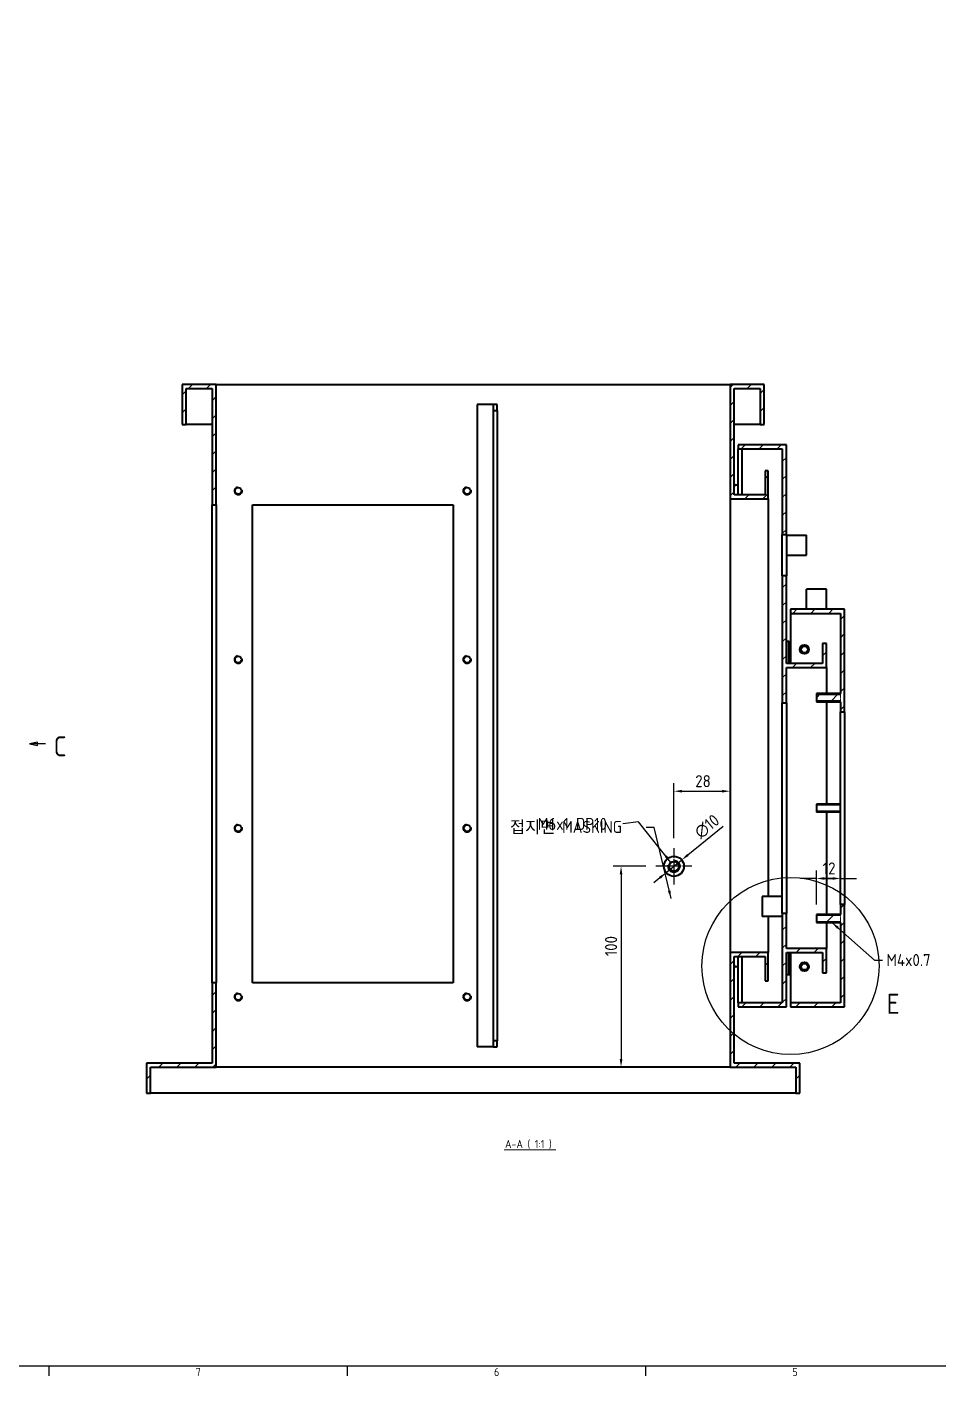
# Model space of a CAD drawing. Header units: millimetres. Extents: x 0 to 2378, y 0 to 1682.
# Drawn here: x 1327 to 1781, y 35 to 707 of the extents above; entities that cross this region are included whole.
import ezdxf

# ---------------------------------------------------------------- set-up
doc = ezdxf.new("R2010")
doc.units = ezdxf.units.MM
doc.header["$LTSCALE"] = 2
doc.linetypes.add('CHAIN', pattern=[0.3543, 0.2362, -0.0295, 0.0591, -0.0295])
doc.linetypes.add('DASHED', pattern=[0.2067, 0.1654, -0.0413])
doc.layers.get('0').update_dxf_attribs({"color": 3, "lineweight": 25})
for name, color, linetype, lineweight in [('가려진 것(ISO)', 2, 'DASHED', 18), ('가시적인 것(ISO)', 3, 'Continuous', 40), ('가시적인 좁은 것(ISO)', 3, 'Continuous', 35), ('경계(ISO)', 7, 'Continuous', 25), ('기호(ISO)', 5, 'Continuous', 25), ('단면선(ISO)', 7, 'CHAIN', 25), ('상세 경계(JIS)', 7, 'Continuous', 25), ('중심 표식(ISO)', 1, 'Continuous', 25), ('치수(ISO)', 2, 'Continuous', 25), ('해치(ISO)', 7, 'Continuous', 18)]:
    doc.layers.add(name, color=color, linetype=linetype, lineweight=lineweight)
doc.styles.add('문자 텍스트_PSTEK_POSCO', font='isocp.shx')
doc.styles.add('부품번호텍스트_PSTEK_POSCO', font='isocp.shx')
doc.styles.add('치수 텍스트_PSTEK_POSCO', font='isocp.shx')
doc.styles.add('텍스트 스타일512', font='isocp.shx')
doc.dimstyles.new('치수_PSTEK_POSCO', dxfattribs={"dimscale": 2, "dimtxt": 3, "dimasz": 2, "dimexe": 2, "dimexo": 2.5, "dimgap": 1, "dimtad": 1, "dimrnd": 1e-08, "dimdsep": 46, "dimtxsty": '치수 텍스트_PSTEK_POSCO', "dimcen": 0.09, "dimdle": 10, "dimclrd": 7, "dimclre": 7, "dimclrt": 2, "dimadec": 1, "dimazin": 2, "dimtfac": 1, "dimtmove": 0, "dimatfit": 3, "dimfxl": 0, "dimtolj": 1, "dimlwd": -1, "dimlwe": -1, "dimarcsym": 0})
doc.dimstyles.new('치수_PSTEK_POSCO$7', dxfattribs={"dimscale": 2, "dimtxt": 3, "dimasz": 2, "dimexe": 2, "dimexo": 2.5, "dimgap": 1, "dimtad": 1, "dimrnd": 1e-08, "dimdsep": 46, "dimtxsty": '치수 텍스트_PSTEK_POSCO', "dimcen": 0.09, "dimdle": 10, "dimclrd": 7, "dimclre": 7, "dimclrt": 2, "dimadec": 1, "dimazin": 2, "dimtfac": 1, "dimtmove": 0, "dimatfit": 3, "dimfxl": 0, "dimtolj": 1, "dimlwd": -1, "dimlwe": -1, "dimarcsym": 0})

# ---------------------------------------------------------------- blocks, each defined once
blk = doc.blocks.new('경계 Default Border')
at = {"layer": '경계(ISO)'}
for p, q in [((668.81, 20), (668.81, 17.6)), ((743.12, 20), (743.12, 17.6)), ((817.44, 20), (817.44, 17.6))]:
    blk.add_line(p, q, dxfattribs=at)
at = {"layer": '경계(ISO)', "flags": 128}
blk.add_lwpolyline([(20, 20), (20, 821), (1169, 821), (1169, 20), (20, 20)], dxfattribs=at)
at = {"layer": '경계(ISO)', "color": 2, "char_height": 2, "attachment_point": 7, "style": '문자 텍스트_PSTEK_POSCO'}
for s, insert in [('7', (705.4, 17.6)), ('6', (779.71, 17.58)), ('5', (854.02, 17.58))]:
    blk.add_mtext(s, dxfattribs=dict(at, insert=insert))
blk = doc.blocks.new('2dTransSection2')
at = {"layer": '단면선(ISO)', "linetype": 'Continuous'}
for p, q in [((666.01, 175.45), (664.01, 175.05)), ((666.01, 175.05), (664.01, 175.05)), ((664.01, 175.05), (666.01, 174.65)), ((666.01, 174.65), (666.01, 175.45)), ((668.01, 175.05), (666.01, 175.05))]:
    blk.add_line(p, q, dxfattribs=at)
at = {"layer": '단면선(ISO)', "linetype": 'Continuous', "flags": 128}
blk.add_lwpolyline([(666.01, 175.45), (664.01, 175.05), (666.01, 174.65), (666.01, 175.45)], dxfattribs=at)
at = {"layer": '단면선(ISO)'}
blk.add_solid([(666.01, 175.45), (664.01, 175.05), (666.01, 174.65), (666.01, 175.45)], dxfattribs=at)
at = {"layer": '단면선(ISO)', "insert": (670.01, 171.92), "char_height": 5, "attachment_point": 7, "style": '부품번호텍스트_PSTEK_POSCO'}
blk.add_mtext('C', dxfattribs=at)
blk = doc.blocks.new('2dDetail0')
at = {"layer": '상세 경계(JIS)'}
blk.add_circle((853.55, 119.71), 22.05, dxfattribs=at)
at = {"layer": '상세 경계(JIS)', "insert": (877.5, 107.79), "char_height": 5, "attachment_point": 7, "style": '부품번호텍스트_PSTEK_POSCO'}
blk.add_mtext('E', dxfattribs=at)
blk = doc.blocks.new('*D70')
at = {"layer": 'Defpoints', "color": 0, "transparency": 16777216}
for p in [(1720.02, 283), (1720.02, 265.06), (1732.02, 265.06)]:
    blk.add_point(p, dxfattribs=at)
at = {"layer": '치수(ISO)', "color": 7, "transparency": 16777216}
for p, q in [((1716.02, 283), (1712.02, 283)), ((1720.02, 283), (1716.02, 283)), ((1720.02, 270.06), (1720.02, 287)), ((1728.02, 283), (1724.02, 283)), ((1724.02, 283), (1728.02, 283)), ((1732.02, 270.06), (1732.02, 287)), ((1732.02, 283), (1736.02, 283)), ((1736.02, 283), (1740.02, 283))]:
    blk.add_line(p, q, dxfattribs=at)
for points in [[(1724.02, 283.66), (1724.02, 282.33), (1720.02, 283)], [(1728.02, 283.66), (1728.02, 282.33), (1732.02, 283)]]:
    blk.add_solid(points, dxfattribs=at)
at = {"layer": '치수(ISO)', "color": 2, "transparency": 16777216, "insert": (1723.14, 288), "char_height": 6, "attachment_point": 4, "style": '치수 텍스트_PSTEK_POSCO'}
blk.add_mtext('\\A1;12', dxfattribs=at)
blk = doc.blocks.new('*D151')
at = {"layer": 'Defpoints', "color": 0, "transparency": 16777216}
for p in [(1677.02, 326.46), (1677.02, 306.46), (1649.02, 298.06)]:
    blk.add_point(p, dxfattribs=at)
at = {"layer": '치수(ISO)', "color": 7, "transparency": 16777216}
for p, q in [((1649.02, 303.06), (1649.02, 330.46)), ((1653.02, 326.46), (1673.02, 326.46))]:
    blk.add_line(p, q, dxfattribs=at)
for points in [[(1653.02, 327.12), (1653.02, 325.79), (1649.02, 326.46)], [(1673.02, 327.12), (1673.02, 325.79), (1677.02, 326.46)]]:
    blk.add_solid(points, dxfattribs=at)
at = {"layer": '치수(ISO)', "color": 2, "transparency": 16777216, "insert": (1659.64, 331.46), "char_height": 6, "attachment_point": 4, "style": '치수 텍스트_PSTEK_POSCO'}
blk.add_mtext('\\A1;28', dxfattribs=at)
blk = doc.blocks.new('*D152')
at = {"layer": 'Defpoints', "color": 0, "transparency": 16777216}
for p in [(1640.02, 289.06), (1622.69, 189.06), (1622.69, 189.06)]:
    blk.add_point(p, dxfattribs=at)
at = {"layer": '치수(ISO)', "color": 7, "transparency": 16777216}
for p, q in [((1635.02, 289.06), (1618.69, 289.06)), ((1622.69, 285.06), (1622.69, 193.06))]:
    blk.add_line(p, q, dxfattribs=at)
for points in [[(1622.03, 285.06), (1623.36, 285.06), (1622.69, 289.06)], [(1622.03, 193.06), (1623.36, 193.06), (1622.69, 189.06)]]:
    blk.add_solid(points, dxfattribs=at)
at = {"layer": '치수(ISO)', "color": 2, "transparency": 16777216, "insert": (1617.69, 244.26), "char_height": 6, "attachment_point": 4, "rotation": 90, "style": '치수 텍스트_PSTEK_POSCO'}
blk.add_mtext('\\A1;100', dxfattribs=at)
blk = doc.blocks.new('*D153')
at = {"layer": 'Defpoints', "color": 0, "transparency": 16777216}
for p in [(1652.9, 292.21), (1645.14, 285.91)]:
    blk.add_point(p, dxfattribs=at)
at = {"layer": '치수(ISO)', "color": 7, "transparency": 16777216}
for p, q in [((1656.01, 294.73), (1673.58, 309.02)), ((1645.14, 285.91), (1652.9, 292.21)), ((1642.04, 283.38), (1638.93, 280.86))]:
    blk.add_line(p, q, dxfattribs=at)
for points in [[(1655.59, 295.25), (1656.43, 294.22), (1652.9, 292.21)], [(1641.62, 283.9), (1642.46, 282.87), (1645.14, 285.91)]]:
    blk.add_solid(points, dxfattribs=at)
at = {"layer": '치수(ISO)', "color": 2, "transparency": 16777216, "insert": (1660.49, 304.82), "char_height": 6, "attachment_point": 4, "rotation": 39.09405, "style": '치수 텍스트_PSTEK_POSCO'}
blk.add_mtext('\\A1;∅10', dxfattribs=at)

msp = doc.modelspace()

# ---------------------------------------------------------------- hatches: boundary and pattern name
at = {"layer": '해치(ISO)'}
h = msp.add_hatch(dxfattribs=at)
h.set_pattern_fill('ANSI31', color=256, scale=50.8, style=0)
h.set_pattern_definition([(45, (0, 0), (-4.490128, 4.490128), [])])
h.paths.add_polyline_path([(1679.021, 474.0589), (1679.021, 527.0589), (1692.021, 527.0589), (1692.021, 509.0589), (1694.021, 509.0589), (1694.021, 529.0589), (1677.021, 529.0589), (1677.021, 472.0589), (1696.021, 472.0589), (1696.021, 486.0589), (1694.421, 486.0589), (1694.421, 474.0589)])
h.paths.add_polyline_path([(1679.021, 191.0589), (1679.021, 244.0589), (1694.421, 244.0589), (1694.421, 232.0589), (1696.021, 232.0589), (1696.021, 246.0589), (1677.021, 246.0589), (1677.021, 189.0589), (1709.721, 189.0589), (1709.721, 176.0589), (1711.721, 176.0589), (1711.721, 191.0589)])
h.paths.add_polyline_path([(1421.021, 529.0589), (1404.021, 529.0589), (1404.021, 509.0589), (1406.021, 509.0589), (1406.021, 527.0589), (1419.021, 527.0589), (1419.021, 469.0589), (1421.021, 469.0589)])
h.paths.add_polyline_path([(1388.321, 189.0589), (1421.021, 189.0589), (1421.021, 231.0589), (1419.021, 231.0589), (1419.021, 191.0589), (1386.321, 191.0589), (1386.321, 176.0589), (1388.321, 176.0589)])
h.paths.add_polyline_path([(1732.021, 221.0589), (1707.021, 221.0589), (1707.021, 219.0589), (1734.021, 219.0589), (1734.021, 270.0589), (1732.021, 270.0589), (1732.021, 265.0589), (1720.021, 265.0589), (1720.021, 261.0589), (1732.021, 261.0589)])
h.paths.add_polyline_path([(1707.021, 415.0589), (1732.021, 415.0589), (1732.021, 375.0589), (1720.021, 375.0589), (1720.021, 371.0589), (1732.021, 371.0589), (1732.021, 366.0589), (1734.021, 366.0589), (1734.021, 417.0589), (1707.021, 417.0589)])
h.paths.add_polyline_path([(1703.021, 497.0589), (1703.021, 454.3697), (1705.021, 454.3697), (1705.021, 499.0589), (1681.021, 499.0589), (1681.021, 497.0589)])
h.paths.add_polyline_path([(1725.021, 236.0589), (1725.021, 248.0589), (1705.021, 248.0589), (1705.021, 265.5589), (1703.021, 265.5589), (1703.021, 221.0589), (1681.021, 221.0589), (1681.021, 219.0589), (1705.021, 219.0589), (1705.021, 246.0589), (1723.021, 246.0589), (1723.021, 236.0589)])
h.paths.add_polyline_path([(1725.021, 388.0589), (1725.021, 400.0589), (1723.021, 400.0589), (1723.021, 390.0589), (1705.021, 390.0589), (1705.021, 433.7481), (1703.021, 433.7481), (1703.021, 370.5589), (1705.021, 370.5589), (1705.021, 388.0589)])

# ---------------------------------------------------------------- linework, layer by layer
at = {"layer": '가려진 것(ISO)', "ltscale": 3.809293}
for p, q in [((1732.021, 371.0589), (1732.021, 375.0589)), ((1732.021, 261.0589), (1732.021, 265.0589))]:
    msp.add_line(p, q, dxfattribs=at)
at = {"layer": '가시적인 것(ISO)'}
for p, q in [((1421.021, 529.0589), (1404.021, 529.0589)), ((1404.021, 529.0589), (1404.021, 509.0589)), ((1406.021, 527.0589), (1419.021, 527.0589)), ((1406.021, 509.0589), (1406.021, 527.0589)), ((1419.021, 527.0589), (1419.021, 469.0589)), ((1421.021, 469.0589), (1421.021, 529.0589)), ((1421.021, 529.0589), (1677.021, 529.0589)), ((1694.021, 529.0589), (1677.021, 529.0589)), ((1677.021, 529.0589), (1677.021, 472.0589)), ((1679.021, 474.0589), (1679.021, 527.0589)), ((1679.021, 527.0589), (1692.021, 527.0589)), ((1692.021, 527.0589), (1692.021, 509.0589)), ((1694.021, 509.0589), (1694.021, 529.0589)), ((1557.021, 519.0589), (1551.021, 519.0589)), ((1551.021, 519.0589), (1551.021, 199.0589)), ((1559.021, 519.0589), (1557.021, 519.0589)), ((1561.021, 519.0589), (1559.021, 519.0589)), ((1559.021, 519.0589), (1559.021, 516.0589)), ((1561.021, 516.0589), (1561.021, 519.0589)), ((1559.021, 516.0589), (1561.021, 516.0589)), ((1559.021, 516.0589), (1559.021, 202.0589)), ((1561.021, 516.0589), (1561.021, 202.0589)), ((1404.021, 509.0589), (1406.021, 509.0589)), ((1419.021, 509.0589), (1406.021, 509.0589)), ((1692.021, 509.0589), (1679.021, 509.0589)), ((1692.021, 509.0589), (1694.021, 509.0589)), ((1705.021, 499.0589), (1681.021, 499.0589)), ((1681.021, 499.0589), (1681.021, 497.0589)), ((1705.021, 454.3697), (1705.021, 499.0589)), ((1681.021, 497.0589), (1703.021, 497.0589)), ((1681.021, 474.0589), (1681.021, 497.0589)), ((1683.021, 474.0589), (1683.021, 497.0589)), ((1703.021, 497.0589), (1703.021, 454.3697)), ((1694.421, 486.0589), (1694.421, 474.0589)), ((1696.021, 486.0589), (1694.421, 486.0589)), ((1696.021, 472.0589), (1696.021, 486.0589)), ((1680.021, 479.0589), (1681.021, 479.0589)), ((1677.021, 472.0589), (1696.021, 472.0589)), ((1677.021, 472.0589), (1677.021, 246.0589)), ((1694.421, 474.0589), (1679.021, 474.0589)), ((1696.021, 472.0589), (1696.021, 274.0589)), ((1419.021, 469.0589), (1421.021, 469.0589)), ((1419.021, 231.0589), (1419.021, 469.0589)), ((1421.021, 469.0589), (1421.021, 231.0589)), ((1439.021, 231.0589), (1439.021, 469.0589)), ((1439.021, 469.0589), (1539.021, 469.0589)), ((1539.021, 469.0589), (1539.021, 231.0589)), ((1703.021, 454.3697), (1705.021, 454.3697)), ((1703.021, 433.7481), (1703.021, 454.3697)), ((1705.021, 454.3697), (1705.021, 433.7481)), ((1705.021, 454.0589), (1715.021, 454.0589)), ((1715.021, 444.0589), (1715.021, 454.0589)), ((1705.021, 444.0589), (1715.021, 444.0589)), ((1705.021, 433.7481), (1703.021, 433.7481)), ((1703.021, 433.7481), (1703.021, 370.5589)), ((1705.021, 390.0589), (1705.021, 433.7481)), ((1725.021, 427.0589), (1715.021, 427.0589)), ((1715.021, 417.0589), (1715.021, 427.0589)), ((1725.021, 417.0589), (1725.021, 427.0589)), ((1734.021, 417.0589), (1707.021, 417.0589)), ((1707.021, 417.0589), (1707.021, 415.0589)), ((1734.021, 366.0589), (1734.021, 417.0589)), ((1707.021, 415.0589), (1732.021, 415.0589)), ((1707.021, 415.0589), (1707.021, 390.0589)), ((1732.021, 415.0589), (1732.021, 375.0589)), ((1706.021, 401.0589), (1705.021, 401.0589)), ((1706.021, 401.0589), (1706.021, 400.8589)), ((1706.021, 400.8589), (1706.021, 390.0589)), ((1706.221, 401.0589), (1707.021, 401.0589)), ((1725.021, 400.0589), (1723.021, 400.0589)), ((1723.021, 400.0589), (1723.021, 390.0589)), ((1725.021, 388.0589), (1725.021, 400.0589)), ((1723.021, 390.0589), (1705.021, 390.0589)), ((1705.021, 370.5589), (1705.021, 388.0589)), ((1705.021, 388.0589), (1725.021, 388.0589)), ((1725.021, 388.0589), (1725.021, 375.0589)), ((1703.021, 370.5589), (1705.021, 370.5589)), ((1703.021, 265.5589), (1703.021, 370.5589)), ((1705.021, 370.5589), (1705.021, 265.5589)), ((1732.021, 375.0589), (1720.021, 375.0589)), ((1720.021, 375.0589), (1720.021, 371.0589)), ((1720.021, 371.0589), (1732.021, 371.0589)), ((1725.021, 371.0589), (1725.021, 320.0589)), ((1732.021, 371.0589), (1732.021, 366.0589)), ((1732.021, 366.0589), (1734.021, 366.0589)), ((1732.021, 270.0589), (1732.021, 366.0589)), ((1734.021, 366.0589), (1734.021, 270.0589)), ((1720.021, 320.0589), (1720.021, 316.0589)), ((1732.021, 320.0589), (1720.021, 320.0589)), ((1732.021, 316.0589), (1720.021, 316.0589)), ((1725.021, 316.0589), (1725.021, 265.0589)), ((1693.021, 274.0589), (1693.021, 264.0589)), ((1703.021, 274.0589), (1693.021, 274.0589)), ((1734.021, 270.0589), (1732.021, 270.0589)), ((1732.021, 270.0589), (1732.021, 265.0589)), ((1734.021, 219.0589), (1734.021, 270.0589)), ((1703.021, 264.0589), (1693.021, 264.0589)), ((1696.021, 264.0589), (1696.021, 246.0589)), ((1705.021, 265.5589), (1703.021, 265.5589)), ((1703.021, 265.5589), (1703.021, 221.0589)), ((1705.021, 248.0589), (1705.021, 265.5589)), ((1732.021, 265.0589), (1720.021, 265.0589)), ((1720.021, 265.0589), (1720.021, 261.0589)), ((1720.021, 261.0589), (1732.021, 261.0589)), ((1725.021, 261.0589), (1725.021, 248.0589)), ((1732.021, 261.0589), (1732.021, 221.0589)), ((1677.021, 246.0589), (1677.021, 189.0589)), ((1696.021, 246.0589), (1677.021, 246.0589)), ((1679.021, 191.0589), (1679.021, 244.0589)), ((1679.021, 244.0589), (1694.421, 244.0589)), ((1681.021, 221.0589), (1681.021, 244.0589)), ((1683.021, 221.0589), (1683.021, 244.0589)), ((1694.421, 244.0589), (1694.421, 232.0589)), ((1696.021, 232.0589), (1696.021, 246.0589)), ((1725.021, 248.0589), (1705.021, 248.0589)), ((1705.021, 219.0589), (1705.021, 246.0589)), ((1705.021, 246.0589), (1723.021, 246.0589)), ((1706.021, 246.0589), (1706.021, 235.2589)), ((1707.021, 246.0589), (1707.021, 221.0589)), ((1723.021, 246.0589), (1723.021, 236.0589)), ((1725.021, 236.0589), (1725.021, 248.0589)), ((1681.021, 239.0589), (1680.021, 239.0589)), ((1706.021, 235.2589), (1706.021, 235.0589)), ((1723.021, 236.0589), (1725.021, 236.0589)), ((1419.021, 231.0589), (1419.021, 191.0589)), ((1421.021, 231.0589), (1419.021, 231.0589)), ((1421.021, 189.0589), (1421.021, 231.0589)), ((1539.021, 231.0589), (1439.021, 231.0589)), ((1694.421, 232.0589), (1696.021, 232.0589)), ((1706.021, 235.0589), (1705.021, 235.0589)), ((1707.021, 235.0589), (1706.221, 235.0589)), ((1703.021, 221.0589), (1681.021, 221.0589)), ((1681.021, 221.0589), (1681.021, 219.0589)), ((1681.021, 219.0589), (1705.021, 219.0589)), ((1732.021, 221.0589), (1707.021, 221.0589)), ((1707.021, 221.0589), (1707.021, 219.0589)), ((1707.021, 219.0589), (1734.021, 219.0589)), ((1561.021, 202.0589), (1559.021, 202.0589)), ((1559.021, 202.0589), (1559.021, 199.0589)), ((1561.021, 199.0589), (1561.021, 202.0589)), ((1557.021, 199.0589), (1551.021, 199.0589)), ((1559.021, 199.0589), (1557.021, 199.0589)), ((1559.021, 199.0589), (1561.021, 199.0589)), ((1419.021, 191.0589), (1386.321, 191.0589)), ((1386.321, 191.0589), (1386.321, 176.0589)), ((1388.321, 189.0589), (1421.021, 189.0589)), ((1388.321, 176.0589), (1388.321, 189.0589)), ((1677.021, 189.0589), (1421.021, 189.0589)), ((1677.021, 189.0589), (1709.721, 189.0589)), ((1711.721, 191.0589), (1679.021, 191.0589)), ((1709.721, 189.0589), (1709.721, 176.0589)), ((1711.721, 176.0589), (1711.721, 191.0589)), ((1386.321, 176.0589), (1388.321, 176.0589)), ((1709.721, 176.0589), (1388.321, 176.0589)), ((1709.721, 176.0589), (1711.721, 176.0589))]:
    msp.add_line(p, q, dxfattribs=at)
for centre, radius in [((1432.021, 476.0589), 1.621), ((1546.021, 476.0589), 1.621), ((1714.021, 397.0589), 2.25), ((1714.021, 397.0589), 2.1), ((1714.021, 397.0589), 2), ((1714.021, 397.0589), 1.65), ((1432.021, 392.0589), 1.621), ((1546.021, 392.0589), 1.621), ((1432.021, 308.0589), 1.621), ((1546.021, 308.0589), 1.621), ((1649.021, 289.0589), 5), ((1649.021, 289.0589), 2.4585), ((1714.021, 239.0589), 2.25), ((1714.021, 239.0589), 2.1), ((1714.021, 239.0589), 2), ((1714.021, 239.0589), 1.65), ((1432.021, 224.0589), 1.621), ((1546.021, 224.0589), 1.621)]:
    msp.add_circle(centre, radius, dxfattribs=at)
for centre, radius, start, end in [((1680.021, 478.0589), 1, 90, 180), ((1706.221, 400.8589), 0.2, 90, 180), ((1680.021, 240.0589), 1, 180, 270), ((1706.221, 235.2589), 0.2, 180, 270)]:
    msp.add_arc(centre, radius, start, end, dxfattribs=at)
at = {"layer": '가시적인 좁은 것(ISO)'}
for p, q in [((1732.021, 374.6409), (1720.021, 374.6409)), ((1720.021, 371.4769), (1732.021, 371.4769)), ((1732.021, 319.6409), (1720.021, 319.6409)), ((1732.021, 319.6409), (1720.021, 319.6409)), ((1720.021, 316.4769), (1732.021, 316.4769)), ((1720.021, 316.4769), (1732.021, 316.4769)), ((1732.021, 264.6409), (1720.021, 264.6409)), ((1720.021, 261.4769), (1732.021, 261.4769))]:
    msp.add_line(p, q, dxfattribs=at)
for centre, radius, start, end in [((1432.021, 476.0589), 2, 100, 10), ((1546.021, 476.0589), 2, 100, 10), ((1432.021, 392.0589), 2, 100, 10), ((1546.021, 392.0589), 2, 100, 10), ((1432.021, 308.0589), 2, 100, 10), ((1546.021, 308.0589), 2, 100, 10), ((1649.021, 289.0589), 3, 170, 80), ((1432.021, 224.0589), 2, 100, 10), ((1546.021, 224.0589), 2, 100, 10)]:
    msp.add_arc(centre, radius, start, end, dxfattribs=at)
at = {"layer": '기호(ISO)', "color": 7, "lineweight": 18}
msp.add_line((1564.4588, 147.8657), (1590.2371, 147.8657), dxfattribs=at)
at = {"layer": '중심 표식(ISO)', "linetype": 'CHAIN', "ltscale": 10.000767}
for p, q in [((1649.021, 298.0589), (1649.021, 280.0589)), ((1658.021, 289.0589), (1640.021, 289.0589))]:
    msp.add_line(p, q, dxfattribs=at)

# ---------------------------------------------------------------- block references
at = {"xscale": 2, "yscale": 2, "zscale": 2}
msp.add_blockref('경계 Default Border', (0, 0), dxfattribs=at)
at = {"layer": '단면선(ISO)', "xscale": 2, "yscale": 2, "zscale": 2}
msp.add_blockref('2dTransSection2', (0, 0), dxfattribs=at)
at = {"layer": '상세 경계(JIS)', "xscale": 2, "yscale": 2, "zscale": 2}
msp.add_blockref('2dDetail0', (0, 0), dxfattribs=at)

# ---------------------------------------------------------------- texts
at = {"layer": '기호(ISO)', "color": 2, "char_height": 6, "attachment_point": 4, "style": '치수 텍스트_PSTEK_POSCO'}
for s, insert, width in [('{\\fISOCP|b0|i0;\\H6.0000;접지면 MASKING}', (1567.3347, 308.3449), 65.78546), ('{M4x0.7}', (1754.86, 242.3748), 27.613089)]:
    msp.add_mtext(s, dxfattribs=dict(at, insert=insert, width=width))
at = {"layer": '기호(ISO)', "color": 2, "insert": (1581.223, 310.1826), "char_height": 6, "width": 40.41204, "attachment_point": 4, "line_spacing_factor": 0.525, "style": '치수 텍스트_PSTEK_POSCO'}
msp.add_mtext('{M6x1 DP10}', dxfattribs=at)
at = {"layer": '기호(ISO)', "color": 7, "insert": (1564.878, 148.308), "char_height": 4, "attachment_point": 7, "style": '텍스트 스타일512'}
msp.add_mtext('A-A ( 1:1 )', dxfattribs=at)

# ---------------------------------------------------------------- dimensions: what is measured, and where the dimension line sits
at = {"layer": '치수(ISO)', "color": 7}
for base, p1, p2, angle, override, picture, middle in [((1677.021, 326.4581), (1649.021, 298.0589), (1677.021, 306.4581), 180, {"dimdec": 2, "dimse2": 1, "dimtp": 0, "dimtm": 0, "dimtdec": 2, "dimtofl": 0, "dimatfit": 1}, '*D151', (1663.021, 326.4581)), ((1622.6936, 189.0589), (1640.021, 289.0589), (1622.6936, 189.0589), 90, {"dimdec": 2, "dimse2": 1, "dimtp": 0, "dimtm": 0, "dimtdec": 2, "dimtofl": 0, "dimatfit": 1}, '*D152', (1622.6936, 249.0589)), ((1720.021, 282.9957), (1732.021, 265.0589), (1720.021, 265.0589), 180, {"dimdec": 2, "dimtp": 0, "dimtm": 0, "dimtdec": 2, "dimtofl": 0, "dimatfit": 1}, '*D70', (1726.021, 282.9957))]:
    dim = msp.add_linear_dim(base=base, p1=p1, p2=p2, angle=angle, dimstyle='치수_PSTEK_POSCO', override=override, dxfattribs=at)
    dim.commit()
    dim.dimension.update_dxf_attribs({"geometry": picture, "text_midpoint": middle, "dimtype": 160})
dim = msp.add_diameter_dim_2p(p1=(1645.1405, 285.906), p2=(1652.9016, 292.2119), dimstyle='치수_PSTEK_POSCO', override={"dimdec": 2, "dimlfac": 1, "dimtp": 0, "dimtm": 0, "dimtdec": 2, "dimatfit": 2}, dxfattribs=at)
dim.commit()
dim.dimension.update_dxf_attribs({"geometry": '*D153', "text_midpoint": (1667.8376, 304.3475), "dimtype": 163})

# ---------------------------------------------------------------- leaders
at = {"layer": '기호(ISO)', "color": 7, "annotation_type": 0, "has_hookline": 1}
for points, hookline_direction, text_width in [([(1647.4845, 290.9781), (1631.3025, 311.1897), (1623.635, 310.1826)], 1, 34.2047), ([(1647.6068, 272.9401), (1639.1202, 308.3449), (1635.1202, 308.3449)], 1, 60.728), ([(1727.7154, 261.0589), (1748.86, 242.3748), (1752.86, 242.3748)], 0, 22.8)]:
    msp.add_leader(points, dimstyle='치수_PSTEK_POSCO$7', override={"dimtad": 0}, dxfattribs=dict(at, hookline_direction=hookline_direction, text_width=text_width))

doc.saveas('drawing.dxf')
